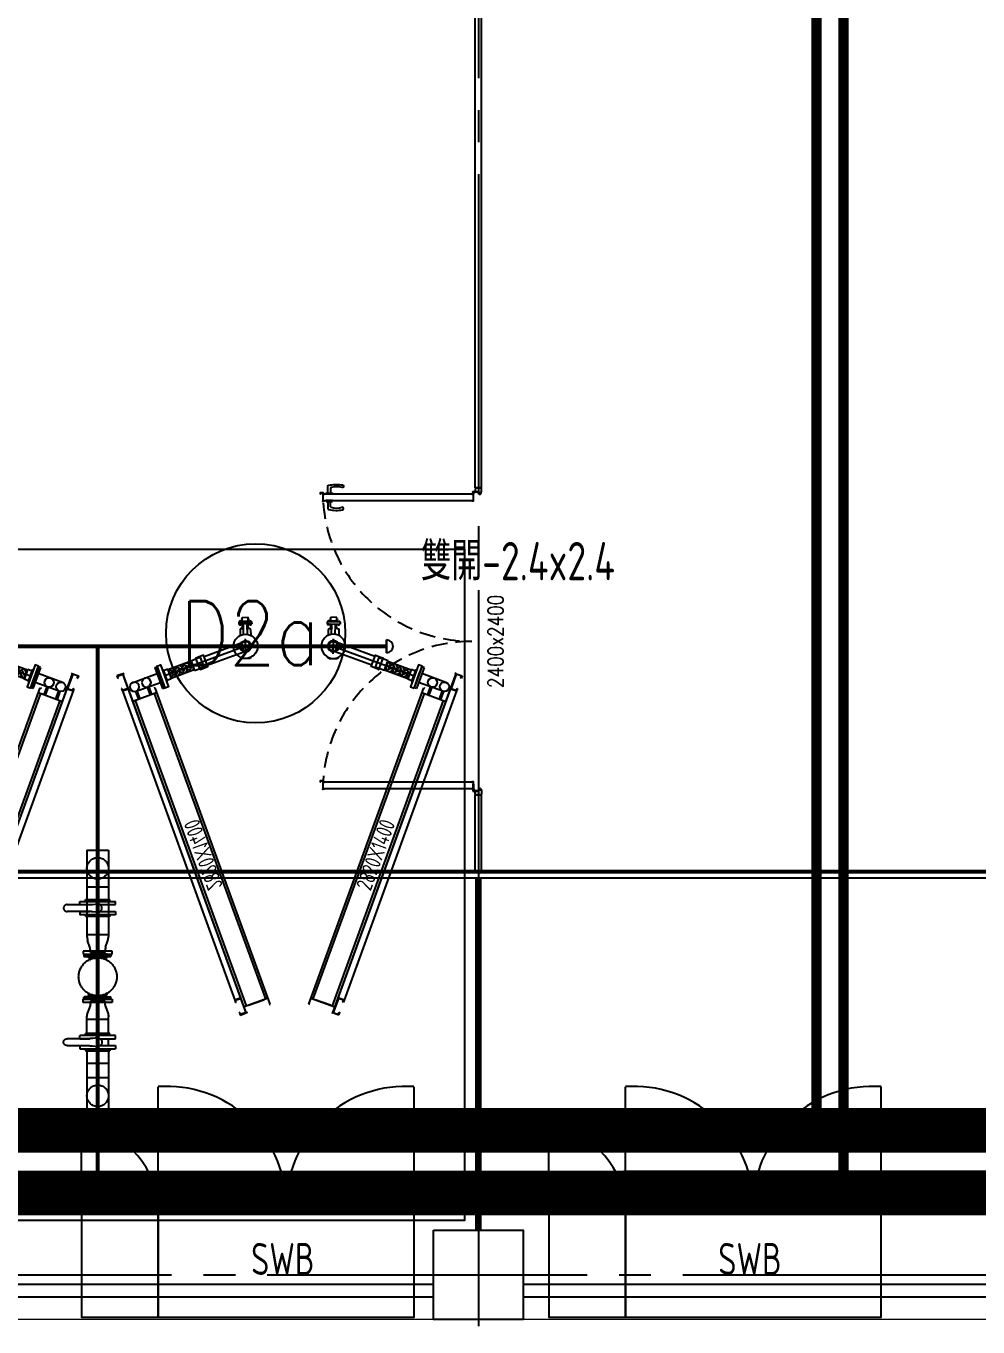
# Model space of a CAD drawing. Extents: x -18489 to 195597, y -1599 to 112111.
# Drawn here: x 3966 to 4711, y -41 to 976 of the extents above; entities that cross this region are included whole.
import ezdxf
from ezdxf.enums import TextEntityAlignment as Align

# ---------------------------------------------------------------- set-up
doc = ezdxf.new("R2010")
doc.units = 0
doc.header["$LTSCALE"] = 100
for name, pattern in [('188K-SM-03-F10-ARCH-PA-Y2257103$0$DASHED', [19.05, 12.7, -6.35]), ('188K-SM-07-F10-MECH-CR PIPE-Y2257103$0$XFM1Q20-200k$0$CENTER', [2, 1.25, -0.25, 0.25, -0.25]), ('X-S-FAB-L10$0$COL-CEN-LIN', [3.25, 2.5, -0.25, 0.25, -0.25])]:
    doc.linetypes.add(name, pattern=pattern)
for name, color, linetype in [('188K-SM-03-F10-ARCH-PA-Y2257103$0$K-0-Door-TXT', 53, 'Continuous'), ('188K-SM-03-F10-ARCH-PA-Y2257103$0$K-AREA', 53, 'Continuous'), ('188K-SM-03-F10-ARCH-PA-Y2257103$0$K-Divider-7.5', 53, 'Continuous'), ('188K-SM-03-F10-ARCH-PA-Y2257103$0$K-Door', 53, 'Continuous'), ('188K-SM-03-F10-ARCH-PA-Y2257103$0$K-P1S-4.2-單抗', 53, 'Continuous'), ('188K-SM-03-F10-ARCH-PA-Y2257103$0$K-P2D-4.2-雙抗', 53, 'Continuous'), ('188K-SM-03-F10-ARCH-PA-Y2257103$0$K-TXT', 53, 'Continuous'), ('188K-SM-03-F10-ARCH-PA-Y2257103$0$K-岩棉 2hr 7.5-非抗', 53, 'Continuous'), ('188K-SM-03-F10-ELEC-EQ-Y2257103$0$E-PANEL', 255, 'Continuous'), ('188K-SM-07-F10-MECH-CR PIPE-Y2257103$0$00_AC_CHS_12℃', 4, 'Continuous'), ('188K-SM-07-F10-MECH-CR PIPE-Y2257103$0$00_AC_CHS_20℃', 3, 'Continuous'), ('188K-SM-07-F10-MECH-CR PIPE-Y2257103$0$00_DCC', 7, 'Continuous'), ('188K-SM-07-F10-MECH-CR PIPE-Y2257103$0$00_閥站分組', 1, 'Continuous'), ('X-S-FAB-L10$0$0-DIM-TXT', 8, 'Continuous'), ('X-S-FAB-L10$0$A-WALL-EX', 8, 'Continuous'), ('X-S-FAB-L10$0$BLOCK', 8, 'Continuous'), ('X-S-FAB-L10$0$CCL', 8, 'X-S-FAB-L10$0$COL-CEN-LIN'), ('X-S-FAB-L10$0$COL-S', 8, 'Continuous')]:
    doc.layers.add(name, color=color, linetype=linetype)
doc.styles.add('188K-SM-03-F10-ARCH-PA-Y2257103$0$14P7-XFDP10$0$AA-TXT', font='simplex.shx', dxfattribs={"width": 0.8, "bigfont": 'chineset.shx'})
doc.styles.add('188K-SM-03-F10-ARCH-PA-Y2257103$0$AA-TXT', font='isocp.shx', dxfattribs={"width": 0.8, "bigfont": 'chineset.shx'})
doc.styles.add('188K-SM-03-F10-ARCH-PA-Y2257103$0$Standard', font='txt.shx', dxfattribs={"bigfont": 'chineset.shx'})
doc.styles.add('188K-SM-03-F10-ELEC-EQ-Y2257103$0$X-F-L25-E-PDP-EQ-200K$0$AA-TXT', font='isocp.shx', dxfattribs={"bigfont": 'chineset.shx'})
doc.styles.add('188K-SM-07-F10-MECH-CR PIPE-Y2257103$0$XFM1Q20-200k$0$aa-txt', font='isocp.shx', dxfattribs={"bigfont": 'chineset.shx'})
doc.styles.add('X-S-FAB-L10$0$CHINA', font='simplex.shx', dxfattribs={"width": 0.75, "bigfont": 'chineset.shx'})
doc.styles.add('X-S-FAB-L10$0$Standard', font='', dxfattribs={"width": 0.8})
doc.styles.add('X-S-FAB-L10$0$TG_NOTE_TEXT', font='simplex.shx', dxfattribs={"width": 0.75, "bigfont": 'chineset.shx'})
doc.styles.get('X-S-FAB-L10$0$Standard').set_extended_font_data('Microsoft JhengHei')

# ---------------------------------------------------------------- blocks, each defined once
blk = doc.blocks.new('X-S-FAB-L10$0$FAB2-L05')
at = {"layer": 'X-S-FAB-L10$0$CCL'}
for p, q in [((-21840, 11005), (-21840, 0)), ((-26880, 720), (1210, 720))]:
    blk.add_line(p, q, dxfattribs=at)
at = {"layer": 'X-S-FAB-L10$0$COL-S'}
blk.add_lwpolyline([(-21875, 755), (-21805, 755), (-21805, 685), (-21875, 685)], close=True, dxfattribs=at)
blk = doc.blocks.new('X-S-FAB-L10')
at = {"layer": 'X-S-FAB-L10$0$A-WALL-EX', "lineweight": 0, "flags": 128}
blk.add_lwpolyline([(6815, -35), (1800, -35)], dxfattribs=at)
at = {"layer": 'X-S-FAB-L10$0$COL-S'}
for p, q in [((4285, 35), (4355, 35)), ((4285, -35), (4285, 35)), ((4355, 35), (4355, -35)), ((4355, -35), (4285, -35))]:
    blk.add_line(p, q, dxfattribs=at)
at = {"layer": 'X-S-FAB-L10$0$BLOCK'}
blk.add_blockref('X-S-FAB-L10$0$FAB2-L05', (26160, -720), dxfattribs=at)
at = {"style": 'X-S-FAB-L10$0$TG_NOTE_TEXT', "width": 0.5, "flags": 1}
for p in [(7463.301, 9020), (18268.251, 8649), (11197.77, 4800.167), (16485.801, 4800.167), (25420.27, 2635), (13360, 320.001, 0), (7463.301, -33.333)]:
    blk.add_attdef('WH', text='', height=20, dxfattribs=at).set_placement(p, align=Align.BOTTOM_LEFT)
at = {"width": 0.5}
for style, p in [('X-S-FAB-L10$0$TG_NOTE_TEXT', (7585, 9020)), ('X-S-FAB-L10$0$TG_NOTE_TEXT', (18389.95, 8649)), ('X-S-FAB-L10$0$TG_NOTE_TEXT', (11117.5, 4813.5)), ('X-S-FAB-L10$0$TG_NOTE_TEXT', (16607.5, 4813.5)), ('X-S-FAB-L10$0$TG_NOTE_TEXT', (25350, 2635)), ('X-S-FAB-L10$0$Standard', (13129.375, 325.001, 0)), ('X-S-FAB-L10$0$TG_NOTE_TEXT', (7585, -20))]:
    blk.add_attdef('DESC', text='', height=10, dxfattribs=dict(at, style=style)).set_placement(p, align=Align.BOTTOM_LEFT)
for tag, style, p in [('TYPE', 'X-S-FAB-L10$0$TG_NOTE_TEXT', (7619.286, 9020)), ('NO', 'X-S-FAB-L10$0$TG_NOTE_TEXT', (7650.095, 9020)), ('TYPE', 'X-S-FAB-L10$0$TG_NOTE_TEXT', (18424.236, 8649)), ('NO', 'X-S-FAB-L10$0$TG_NOTE_TEXT', (18455.045, 8649)), ('NO', 'X-S-FAB-L10$0$TG_NOTE_TEXT', (11088.595, 4813.5)), ('TYPE', 'X-S-FAB-L10$0$TG_NOTE_TEXT', (11151.786, 4813.5)), ('TYPE', 'X-S-FAB-L10$0$TG_NOTE_TEXT', (16641.786, 4813.5)), ('NO', 'X-S-FAB-L10$0$TG_NOTE_TEXT', (16672.595, 4813.5)), ('NO', 'X-S-FAB-L10$0$TG_NOTE_TEXT', (25313, 2635)), ('TYPE', 'X-S-FAB-L10$0$TG_NOTE_TEXT', (25350, 2635)), ('NO', 'X-S-FAB-L10$0$Standard', (13100, 320.001, 0)), ('TYPE', 'X-S-FAB-L10$0$Standard', (13129.375, 320.001, 0)), ('TYPE', 'X-S-FAB-L10$0$TG_NOTE_TEXT', (7619.286, -20)), ('NO', 'X-S-FAB-L10$0$TG_NOTE_TEXT', (7650.095, -20))]:
    blk.add_attdef(tag, text='', height=10, dxfattribs=dict(at, style=style)).set_placement(p, align=Align.BOTTOM_RIGHT)
at = {"style": 'X-S-FAB-L10$0$TG_NOTE_TEXT', "width": 0.5, "flags": 1}
for rotation, p in [(180, (43, 7480)), (180, (943, 7480)), (90, (24310, 3717.77)), (270, (17080, 1711.699))]:
    blk.add_attdef('WH', text='', height=20, rotation=rotation, dxfattribs=at).set_placement(p, align=Align.BOTTOM_LEFT)
at = {"width": 0.5}
for rotation, style, p in [(180, 'X-S-FAB-L10$0$Standard', (317.625, 7480)), (180, 'X-S-FAB-L10$0$Standard', (1217.625, 7480)), (90, 'X-S-FAB-L10$0$TG_NOTE_TEXT', (24310, 3647.5)), (270, 'X-S-FAB-L10$0$TG_NOTE_TEXT', (17080, 1605))]:
    blk.add_attdef('DESC', text='', height=10, rotation=rotation, dxfattribs=dict(at, style=style)).set_placement(p, align=Align.BOTTOM_LEFT)
for tag, rotation, style, p in [('TYPE', 180, 'X-S-FAB-L10$0$Standard', (317.625, 7480)), ('NO', 180, 'X-S-FAB-L10$0$Standard', (347, 7480)), ('TYPE', 180, 'X-S-FAB-L10$0$Standard', (1217.625, 7480)), ('NO', 180, 'X-S-FAB-L10$0$Standard', (1247, 7480)), ('TYPE', 90, 'X-S-FAB-L10$0$TG_NOTE_TEXT', (24310, 3647.5)), ('NO', 90, 'X-S-FAB-L10$0$TG_NOTE_TEXT', (24310, 3610.5)), ('TYPE', 270, 'X-S-FAB-L10$0$TG_NOTE_TEXT', (17080, 1605)), ('NO', 270, 'X-S-FAB-L10$0$TG_NOTE_TEXT', (17080, 1573))]:
    blk.add_attdef(tag, text='', height=10, rotation=rotation, dxfattribs=dict(at, style=style)).set_placement(p, align=Align.BOTTOM_RIGHT)
at = {"layer": 'X-S-FAB-L10$0$0-DIM-TXT', "style": 'X-S-FAB-L10$0$CHINA', "width": 0.75}
for p in [(667.414, 7855.1, -2689.4), (22627.353, 6728.814), (25644.722, 6728.814), (24778.787, 5569.051), (1118.252, 4980), (417.801, 4594.623), (23874.84, 4355), (22927.43, 4330.122), (23749.869, 3901.367), (417.801, 3765.236), (1118.252, 3730), (417.801, 3115.79), (536.882, 2227.832), (16908.994, 1782.652), (888.445, 880.466), (16977.43, 750), (18878.841, 750), (25641.221, 553.233), (21364.03, 526.894)]:
    blk.add_attdef('HIG', text='', height=80, dxfattribs=at).set_placement(p, align=Align.MIDDLE_LEFT)
blk = doc.blocks.new('188K-SM-03-F10-ELEC-EQ-Y2257103$0$E-SWB')
at = {"color": 140}
for p, q in [((60, 90), (60, 180)), ((260, 90), (260, 180)), ((0, 90), (0, 150)), ((60, 85), (0, 85)), ((260, 85), (60, 85))]:
    blk.add_line(p, q, dxfattribs=at)
for points in [[(60, 90), (0, 90), (0, 0), (60, 0)], [(260, 90), (60, 90), (60, 0), (260, 0)]]:
    blk.add_lwpolyline(points, close=True, dxfattribs=at)
for centre, radius, start, end in [((66.7, 86.9), 93.4, 1.9321, 94.0935), ((253.3, 86.9), 93.4, 85.9065, 178.0679), ((-9.6, 80.4), 70.3, 7.8575, 82.1425)]:
    blk.add_arc(centre, radius, start, end, dxfattribs=at)
at = {"color": 140, "style": '188K-SM-03-F10-ELEC-EQ-Y2257103$0$X-F-L25-E-PDP-EQ-200K$0$AA-TXT', "width": 0.8}
blk.add_text('SWB', height=25, dxfattribs=at).set_placement((157.4, 45.4), align=Align.MIDDLE_CENTER)
blk = doc.blocks.new('188K-SM-03-F10-ELEC-EQ-Y2257103')
at = {"layer": '188K-SM-03-F10-ELEC-EQ-Y2257103$0$E-PANEL'}
for p in [(4009.7, -33), (4375, -33)]:
    blk.add_blockref('188K-SM-03-F10-ELEC-EQ-Y2257103$0$E-SWB', p, dxfattribs=at)
blk = doc.blocks.new('188K-SM-07-F10-MECH-CR PIPE-Y2257103$0$XFM1Q20-200k$0$R6-4')
at = {"layer": '188K-SM-07-F10-MECH-CR PIPE-Y2257103$0$00_DCC', "color": 60}
for p, q in [((-5.7, 0), (5.7, 0)), ((-5.7, 0), (-5.7, -1)), ((-6.2, -4.1), (-7.9, -9.3)), ((5.7, 0), (5.7, -1)), ((6.2, -4.1), (7.9, -9.3)), ((-8.4, -14), (-8.4, -12.4)), ((8.4, -14), (-8.4, -14)), ((8.4, -14), (8.4, -12.4))]:
    blk.add_line(p, q, dxfattribs=at)
for centre, start, end in [((1.6, -12.4), 161.7321, 180), ((-15.7, -1), 341.7321, 0), ((15.7, -1), 180, 198.2679), ((-1.6, -12.4), 0, 18.2679)]:
    blk.add_arc(centre, 10, start, end, dxfattribs=at)
blk = doc.blocks.new('188K-SM-07-F10-MECH-CR PIPE-Y2257103$0$XFM1Q20-200k$0$BV-150V-T1')
at = {"color": 0, "linetype": 'ByBlock'}
for p, q in [((-2.7, 14), (-5.2, 14)), ((-5.2, -14), (-5.2, 14)), ((2.7, 14), (5.2, 14)), ((5.2, 14), (5.2, -14)), ((-5.2, 9.6), (-6.7, 9.6)), ((-6.7, -9.6), (-6.7, 9.6)), ((5.2, 9.6), (6.7, 9.6)), ((6.7, 9.6), (6.7, -9.6)), ((-5.2, -9.6), (-6.7, -9.6)), ((2.7, -8.4), (-2.7, -8.4)), ((5.2, -9.6), (6.7, -9.6)), ((-2.7, -14), (-5.2, -14)), ((2.7, -14), (5.2, -14))]:
    blk.add_line(p, q, dxfattribs=at)
blk.add_lwpolyline([(-2.7, 7.5), (-2.7, 24, -1), (2.7, 24), (2.7, 7.7, 0.028765), (2.9, 4.2), (3.3, 0.3, -1.044614), (-3.3, 0), (-2.9, 4.1, 0.028765)], format="xyb", close=True, dxfattribs=at)
for points in [[(-2.7, 14), (-2.7, 6.1)], [(2.7, 14), (2.7, 6.3)], [(-2.7, -2), (-2.7, -14)], [(2.7, -2), (2.7, -14)]]:
    blk.add_lwpolyline(points, dxfattribs=at)
blk = doc.blocks.new('188K-SM-07-F10-MECH-CR PIPE-Y2257103$0$DCC-閥站(出)')
at = {"layer": '188K-SM-07-F10-MECH-CR PIPE-Y2257103$0$00_DCC', "color": 60, "linetype": '188K-SM-07-F10-MECH-CR PIPE-Y2257103$0$XFM1Q20-200k$0$CENTER'}
for p, q in [((-8.4, 206.3, 0), (-8.4, 140.2, 0)), ((-8.4, 206.3, 0), (8.4, 206.3, 0)), ((0, 0), (0, 206.3, 0)), ((8.4, 206.3, 0), (8.4, 140.2, 0)), ((-8.4, 177.7, 0), (8.4, 177.7, 0)), ((-10.8, 124.7, 0), (-0.3, 124.7, 0)), ((-10.8, 124.7, 0), (-10.8, 123.2, 0)), ((-10.8, 123.2, 0), (-0.3, 123.2, 0)), ((-10.7, 123.1, 0), (-10.8, 123.2, 0)), ((-0.3, 123.1, 0), (-10.7, 123.1, 0)), ((-7.8, 124.9, 0), (-0.3, 124.9, 0)), ((-7.8, 124.7, 0), (-7.8, 124.9, 0)), ((-7.3, 122.1, 0), (-7.3, 122.9, 0)), ((7.3, 124.9, 0), (-0.3, 124.9, 0)), ((10.2, 124.7, 0), (-0.3, 124.7, 0)), ((10.2, 123.2, 0), (-0.3, 123.2, 0)), ((-0.3, 123.1, 0), (10.1, 123.1, 0)), ((6.7, 121.9, 0), (6.7, 122.9, 0)), ((7.3, 124.7, 0), (7.3, 124.9, 0)), ((10.1, 123.1, 0), (10.2, 123.2, 0)), ((10.2, 124.7, 0), (10.2, 123.2, 0)), ((-6.7, 121.9, 0), (-0.3, 121.9, 0)), ((6.7, 121.9, 0), (-0.3, 121.9, 0)), ((-10.7, 91.5, 0), (-10.8, 91.4, 0)), ((-0.3, 91.5, 0), (-10.7, 91.5, 0)), ((-7.3, 93, 0), (-7.3, 91.7, 0)), ((6.7, 92.5, 0), (-7.3, 92.5, 0)), ((-0.3, 91.5, 0), (10.1, 91.5, 0)), ((6.7, 92.5, 0), (6.7, 91.7, 0)), ((10.1, 91.5, 0), (10.2, 91.4, 0)), ((-10.8, 91.4, 0), (-0.3, 91.4, 0)), ((-10.8, 89.9, 0), (-10.8, 91.4, 0)), ((-10.8, 89.9, 0), (-0.3, 89.9, 0)), ((-7.8, 89.9, 0), (-7.8, 89.7, 0)), ((-7.8, 89.7, 0), (-0.3, 89.7, 0)), ((10.2, 91.4, 0), (-0.3, 91.4, 0)), ((10.2, 89.9, 0), (-0.3, 89.9, 0)), ((7.3, 89.7, 0), (-0.3, 89.7, 0)), ((7.3, 89.9, 0), (7.3, 89.7, 0)), ((10.2, 89.9, 0), (10.2, 91.4, 0)), ((-8.4, 62.6, 0), (-8.4, 74, 0)), ((8.4, 62.6, 0), (8.4, 74, 0)), ((-8.4, 49.5, 0), (-8.4, 0, 0)), ((8.4, 49.5, 0), (8.4, 0, 0)), ((8.4, 39.5, 0), (-8.4, 39.5, 0)), ((-8.4, 28.6, 0), (8.4, 28.6, 0)), ((-8.4, 0, 0), (8.4, 0, 0))]:
    blk.add_line(p, q, dxfattribs=at)
at = {"layer": '188K-SM-07-F10-MECH-CR PIPE-Y2257103$0$00_DCC', "color": 60, "linetype": '188K-SM-07-F10-MECH-CR PIPE-Y2257103$0$XFM1Q20-200k$0$CENTER', "elevation": 0}
for points in [[(-11.4, 124.9), (11.4, 124.9), (11.4, 127.3), (-11.4, 127.3)], [(-11.4, 89.7), (11.4, 89.7), (11.4, 87.3), (-11.4, 87.3)]]:
    blk.add_lwpolyline(points, close=True, dxfattribs=at)
at = {"layer": '188K-SM-07-F10-MECH-CR PIPE-Y2257103$0$00_DCC', "color": 60, "linetype": '188K-SM-07-F10-MECH-CR PIPE-Y2257103$0$XFM1Q20-200k$0$CENTER'}
for centre, radius in [((0, 192, 0), 8.41), ((0, 107.3, 0), 14.9), ((0, 14.3, 0), 8.41)]:
    blk.add_circle(centre, radius, dxfattribs=at)
for centre, radius, start, end in [((-7.5, 122.9, 0), 0.2, 0, 90), ((-7.4, 120.6, 0), 1.5, 45, 85.3609), ((7.4, 120.6, 0), 1.5, 94.6391, 135), ((6.9, 122.9, 0), 0.2, 90, 180), ((-7.5, 120.7, 0), 1.5, 345, 45), ((7.5, 120.7, 0), 1.5, 135, 195), ((-7.5, 91.7, 0), 0.2, 270, 0), ((-8.4, 94, 0), 1.5, 317.6297, 21.3232), ((6.9, 91.7, 0), 0.2, 180, 270), ((8.4, 94, 0), 1.5, 158.6768, 222.3703)]:
    blk.add_arc(centre, radius, start, end, dxfattribs=at)
for name, p, rotation in [('188K-SM-07-F10-MECH-CR PIPE-Y2257103$0$XFM1Q20-200k$0$BV-150V-T1', (0, 161, 0), 90), ('188K-SM-07-F10-MECH-CR PIPE-Y2257103$0$XFM1Q20-200k$0$R6-4', (0, 126.3, 0), 180)]:
    blk.add_blockref(name, p, dxfattribs=dict(at, rotation=rotation))
at = {"layer": '188K-SM-07-F10-MECH-CR PIPE-Y2257103$0$00_DCC', "color": 60, "linetype": '188K-SM-07-F10-MECH-CR PIPE-Y2257103$0$XFM1Q20-200k$0$CENTER', "xscale": -1}
blk.add_blockref('188K-SM-07-F10-MECH-CR PIPE-Y2257103$0$XFM1Q20-200k$0$R6-4', (0, 88.3, 0), dxfattribs=at)
at = {"layer": '188K-SM-07-F10-MECH-CR PIPE-Y2257103$0$00_DCC', "color": 60, "linetype": '188K-SM-07-F10-MECH-CR PIPE-Y2257103$0$XFM1Q20-200k$0$CENTER', "xscale": -1, "rotation": 90}
blk.add_blockref('188K-SM-07-F10-MECH-CR PIPE-Y2257103$0$XFM1Q20-200k$0$BV-150V-T1', (0, 56.2, 0), dxfattribs=at)
blk = doc.blocks.new('188K-SM-07-F10-MECH-CR PIPE-Y2257103$0$XFM1P20-200k$0$005')
at = {"layer": '188K-SM-07-F10-MECH-CR PIPE-Y2257103$0$00_DCC'}
h = blk.add_hatch(dxfattribs=at)
h.set_pattern_fill('AR-HBONE', color=60, scale=0.430893, angle=360, style=0)
h.set_pattern_definition([(135, (-2258.2576, -4619.8331), (-8e-16, 2.4374981), [5.1707143, -1.7235714]), (45, (-2259.4764, -4618.6144), (-8e-16, 2.4374981), [5.1707143, -1.7235714])])
h.paths.add_polyline_path([(21.88125, -3.01625), (21.88125, 3.01625), (5.88125, 3.01625), (5.88125, -3.01625)])
edge = h.paths.add_edge_path(flags=17)
edge.add_line((21.88125, 3.01625), (21.88125, -3.01625))
at = {"layer": '188K-SM-07-F10-MECH-CR PIPE-Y2257103$0$00_DCC', "color": 60}
for p, q in [((5.88125, 3.31625), (3, 3.31625)), ((5.88125, 3.31625), (5.88125, -3.31625)), ((21.88125, 3.01625), (5.88125, 3.01625)), ((5.88125, 3.01625), (5.88125, -3.01625)), ((21.88125, 3.31625), (24.7625, 3.31625)), ((21.88125, 3.31625), (21.88125, -3.31625)), ((21.88125, 3.01625), (21.88125, -3.01625)), ((21.88125, -3.01625), (21.88125, 3.01625)), ((28.2625, 3.31625), (24.7625, 3.31625)), ((28.2625, 3.31625), (28.2625, -3.31625)), ((5.88125, -3.31625), (3, -3.31625)), ((21.88125, -3.01625), (5.88125, -3.01625)), ((21.88125, -3.31625), (28.2625, -3.31625)), ((28.2625, -3.31625), (25.38125, -3.31625))]:
    blk.add_line(p, q, dxfattribs=at)
for points in [[(0, -7.6), (0, 7.6), (2.38125, 7.6), (2.38125, -7.6), (0, -7.6)], [(2.38125, 3.8975), (3, 3.8975), (3, -3.8975), (2.38125, -3.8975)]]:
    blk.add_lwpolyline(points, dxfattribs=at)
blk = doc.blocks.new('188K-SM-07-F10-MECH-CR PIPE-Y2257103$0$DCC_配管')
at = {"layer": '188K-SM-07-F10-MECH-CR PIPE-Y2257103$0$00_DCC', "color": 60}
for p, q in [((-64.6, 32.3, 0), (-64.6, 32.3, 0)), ((-63.2, 32.5, 0), (-58.3, 28.6, 0)), ((-71.2, 26.7, 0), (-62.1, 19.5, 0)), ((-63, 27.7, 0), (-70.3, 18.5, 0)), ((-66.7, 23.1, 0), (-3.2, 1.1)), ((-34, 15.7), (-65.5, 26.6, 0)), ((-58.2, 27.2, 0), (-58.2, 27.2, 0)), ((-82.4, 11.2, 0), (-81.4, 12.6, 0)), ((-74.5, 5, 0), (-82.4, 11.2, 0)), ((-82.4, 10.5, 0), (-82.1, 10.8, 0)), ((-81.7, 9.8, 0), (-82.3, 10.3, 0)), ((-82.1, 10.3, 0), (-81.9, 10.7, 0)), ((-81.7, 10, 0), (-81.4, 10.3, 0)), ((-81.4, 12.6, 0), (-73.5, 6.3, 0)), ((-80.7, 12.7, 0), (-80.9, 12.4, 0)), ((-80.4, 12.5, 0), (-80.7, 12.2, 0)), ((-79.8, 12.1, 0), (-80.5, 12.7, 0)), ((-80, 12.1, 0), (-80.2, 11.8, 0)), ((-79.8, 12, 0), (-80, 11.7, 0)), ((-77, 13.5, 0), (-79.1, 10.8, 0)), ((-73.6, 16.7, 0), (-78, 11.1, 0)), ((-77.8, 15.6, 0), (-75.1, 19, 0)), ((-77.7, 14.1, 0), (-77.2, 13.8, 0)), ((-73.6, 10.8, 0), (-75.7, 8.2, 0)), ((-71.3, 14.9, 0), (-75.6, 9.3, 0)), ((-72.8, 10.3, 0), (-73.3, 10.7, 0)), ((-71.4, 10.5, 0), (-68.7, 13.9, 0)), ((-36.4, 8.8), (-67.7, 19.6, 0)), ((-80.7, 9.1, 0), (-82.5, 6.8, 0)), ((-78.8, 3.9, 0), (-82.5, 6.8, 0)), ((-82.2, 8.1, 0), (-81.9, 8.5, 0)), ((-81.8, 7.8, 0), (-82.2, 8.1, 0)), ((-81.5, 8.2, 0), (-81.9, 8.5, 0)), ((-81.5, 9.8, 0), (-81.2, 10.1, 0)), ((-77, 6.2, 0), (-80.7, 9.1, 0)), ((-79.4, 8.8, 0), (-79.7, 8.3, 0)), ((-77, 6.2, 0), (-78.8, 3.9, 0)), ((-78.1, 4.8, 0), (-77.6, 4.5, 0)), ((-77.6, 7.4, 0), (-78, 7, 0)), ((-77.8, 5.2, 0), (-77.3, 4.9, 0)), ((-77.6, 4.5, 0), (-77.3, 4.9, 0)), ((-76.1, 5.6, 0), (-75.9, 5.9, 0)), ((-76.1, 5.4, 0), (-75.4, 4.9, 0)), ((-75.9, 5.4, 0), (-75.7, 5.7, 0)), ((-75.5, 5.1, 0), (-75.2, 5.4, 0)), ((-75.3, 4.9, 0), (-75, 5.2, 0)), ((-74.4, 7.8, 0), (-74.7, 7.4, 0)), ((-74.2, 7.6, 0), (-74.5, 7.3, 0)), ((-74.5, 5, 0), (-73.5, 6.3, 0)), ((-74.2, 7.8, 0), (-73.6, 7.2, 0)), ((-73.8, 7.2, 0), (-74, 6.9, 0)), ((-73.5, 7.1, 0), (-73.8, 6.7, 0)), ((1.2, 3.4), (-1.2, -3.4))]:
    blk.add_line(p, q, dxfattribs=at)
at = {"layer": '188K-SM-07-F10-MECH-CR PIPE-Y2257103$0$00_DCC', "color": 60, "elevation": 0}
for points in [[(-27.6, 14.6), (-33.6, 16.7), (-36.7, 7.8), (-30.7, 5.7)], [(-28.3, 14.8), (-27.6, 14.6), (-30.7, 5.7), (-31.4, 5.9)]]:
    blk.add_lwpolyline(points, dxfattribs=at)
at = {"layer": '188K-SM-07-F10-MECH-CR PIPE-Y2257103$0$00_DCC', "color": 60}
for centre, radius in [((-66.6, 23.1, 0), 9.44), ((-66.6, 23.1, 0), 4.44), ((-66.7, 23.1, 0), 3.65)]:
    blk.add_circle(centre, radius, dxfattribs=at)
for centre, radius, start, end in [((-63.8, 31.7, 0), 1, 51.7097, 141.7097), ((-65.3, 24.9, 0), 2.22, 232.789, 50.6303), ((-58.9, 27.9, 0), 1, 321.7097, 51.7097), ((-82.2, 10.4, 0), 0.143, 154.39, 309.0293), ((-82.2, 10.9, 0), 0.143, 334.39, 51.7097), ((-82, 10.7, 0), 0.143, 334.39, 129.0293), ((-81.7, 10.4, 0), 0.406, 188.1068, 275.3125), ((-81.8, 10.3, 0), 0.406, 8.1068, 95.3125), ((-81.4, 10.2, 0), 0.143, 334.39, 129.0293), ((-81.1, 10, 0), 0.143, 51.7097, 129.0293), ((-81, 12.5, 0), 0.143, 231.7097, 309.0293), ((-80.8, 12.3, 0), 0.143, 154.39, 309.0293), ((-80.6, 12.6, 0), 0.143, 334.39, 129.0293), ((-80.3, 12.2, 0), 0.406, 188.1068, 275.3125), ((-80.4, 12.1, 0), 0.406, 8.1068, 95.3125), ((-80.1, 11.8, 0), 0.143, 154.39, 309.0293), ((-79.9, 12, 0), 0.143, 334.39, 129.0293), ((-79.9, 11.6, 0), 0.143, 154.39, 231.7097), ((-78.8, 11.8, 0), 1, 231.7097, 321.7097), ((-77.1, 14.9, 0), 1, 141.7097, 231.7097), ((-77.8, 13, 0), 1, 321.7097, 51.7097), ((-73.9, 9.9, 0), 1, 51.7097, 141.7097), ((-72.2, 11.1, 0), 1, 231.7097, 321.7097), ((-81.6, 9.9, 0), 0.143, 154.39, 309.0293), ((-76, 5.5, 0), 0.143, 154.39, 309.0293), ((-76, 6, 0), 0.143, 334.39, 51.7097), ((-75.8, 5.8, 0), 0.143, 334.39, 129.0293), ((-75.5, 5.5, 0), 0.406, 188.1068, 275.3125), ((-74.8, 8.7, 0), 1, 141.7097, 231.7097), ((-75.6, 5.3, 0), 0.406, 8.1068, 95.3125), ((-75.3, 5, 0), 0.143, 154.39, 309.0293), ((-75.1, 5.3, 0), 0.143, 334.39, 129.0293), ((-74.9, 5.1, 0), 0.143, 51.7097, 129.0293), ((-74.8, 7.5, 0), 0.143, 231.7097, 309.0293), ((-74.6, 7.4, 0), 0.143, 154.39, 309.0293), ((-74.1, 7.3, 0), 0.406, 188.1068, 275.3125), ((-74.3, 7.6, 0), 0.143, 334.39, 129.0293), ((-74.2, 7.2, 0), 0.406, 8.1068, 95.3125), ((-73.9, 6.9, 0), 0.143, 154.39, 309.0293), ((-73.7, 7.1, 0), 0.143, 334.39, 129.0293), ((-73.7, 6.7, 0), 0.143, 154.39, 231.7097)]:
    blk.add_arc(centre, radius, start, end, dxfattribs=at)
at = {"layer": '188K-SM-07-F10-MECH-CR PIPE-Y2257103$0$00_DCC', "color": 60, "xscale": 1.210111893907765, "yscale": 1.210111893907765, "zscale": 1.210111893907765, "rotation": 160.8548292855056}
blk.add_blockref('188K-SM-07-F10-MECH-CR PIPE-Y2257103$0$XFM1P20-200k$0$005', (0, 0), dxfattribs=at)
blk = doc.blocks.new('188K-SM-07-F10-MECH-CR PIPE-Y2257103$0$DCC-2_2.82x1.4')
at = {"layer": '188K-SM-07-F10-MECH-CR PIPE-Y2257103$0$00_DCC', "color": 4}
for p, q in [((278, 32.1), (260.5, 32.1)), ((260.5, 30.3), (260.5, 32.1)), ((278, 30.3), (278, 32.1)), ((0, 25), (263, 25.1)), ((0, 24), (0, 25)), ((5, 25), (5, 5)), ((5, 25), (5, 5)), ((5, 23), (259, 23.1)), ((5, 8.6), (5, 21.4)), ((259, 25.1), (259, 5.1)), ((265.6, 20.6), (259, 20.6)), ((278, 30.3), (260.5, 30.3)), ((263, 25.1), (263, 24.1)), ((265.6, 10.2), (265.6, 30.3)), ((272.9, 10.2), (272.9, 30.3)), ((265.6, 19.4), (259, 19.4)), ((265.6, 10.8), (259, 10.8)), ((0, 6), (0, 5)), ((5, 7), (259, 7.1)), ((265.6, 9.6), (259, 9.6))]:
    blk.add_line(p, q, dxfattribs=at)
at = {"layer": '188K-SM-07-F10-MECH-CR PIPE-Y2257103$0$00_DCC', "color": 24}
for p, q in [((0, 5), (282, 5.1)), ((282, 5.1), (282, 6.1))]:
    blk.add_line(p, q, dxfattribs=at)
at = {"layer": '188K-SM-07-F10-MECH-CR PIPE-Y2257103$0$00_DCC'}
for p, q in [((0, 0), (0, 5)), ((0, 5), (12.5, 5)), ((2, 0), (0, 0)), ((12.2, 4.7), (0.3, 4.7)), ((0.3, 4.7), (0.3, 0.3)), ((0.3, 0.3), (2, 0.3)), ((2, 0.3), (2, 0)), ((10.5, 0), (10.5, 0.3)), ((10.5, 0.3), (12.2, 0.3)), ((12.5, 0), (10.5, 0)), ((12.2, 0.3), (12.2, 4.7)), ((12.5, 5), (12.5, 0)), ((12.5, 0), (12.5, 5)), ((269.5, 5.1), (269.5, 0.1)), ((269.5, 0.1), (269.5, 5.1)), ((269.5, 5.1), (282, 5.1)), ((271.5, 0.1), (269.5, 0.1)), ((281.7, 4.8), (269.8, 4.8)), ((269.8, 4.8), (269.8, 0.4)), ((269.8, 0.4), (271.5, 0.4)), ((271.5, 0.4), (271.5, 0.1)), ((280, 0.1), (280, 0.4)), ((280, 0.4), (281.7, 0.4)), ((282, 0.1), (280, 0.1)), ((281.7, 0.4), (281.7, 4.8)), ((282, 5.1), (282, 0.1))]:
    blk.add_line(p, q, dxfattribs=at)
at = {"layer": '188K-SM-07-F10-MECH-CR PIPE-Y2257103$0$00_DCC', "color": 3}
for p, q in [((12.5, 5), (269.5, 5.1)), ((269.5, 0.1), (12.5, 0))]:
    blk.add_line(p, q, dxfattribs=at)
at = {"layer": '188K-SM-07-F10-MECH-CR PIPE-Y2257103$0$00_DCC'}
blk.add_lwpolyline([(2, -0.2), (2, 0)], dxfattribs=at)
at = {"layer": '188K-SM-07-F10-MECH-CR PIPE-Y2257103$0$00_DCC', "color": 4}
for centre in [(269.3, 20), (269.3, 10.2)]:
    blk.add_circle(centre, 3.65, dxfattribs=at)
at = {"layer": '188K-SM-07-F10-MECH-CR PIPE-Y2257103$0$00_DCC', "xscale": -1, "rotation": 70.85482928510031}
blk.add_blockref('188K-SM-07-F10-MECH-CR PIPE-Y2257103$0$DCC_配管', (269.3, 32.1), dxfattribs=at)
at = {"layer": '188K-SM-07-F10-MECH-CR PIPE-Y2257103$0$00_DCC', "color": 4, "style": '188K-SM-07-F10-MECH-CR PIPE-Y2257103$0$XFM1Q20-200k$0$aa-txt', "width": 0.8}
blk.add_text('2820X1400', height=12.5, rotation=360, dxfattribs=at).set_placement((127.6, 15.8), align=Align.MIDDLE)
blk = doc.blocks.new('188K-SM-07-F10-MECH-CR PIPE-Y2257103')
at = {"layer": '188K-SM-07-F10-MECH-CR PIPE-Y2257103$0$00_AC_CHS_12℃', "ltscale": 1000}
for points, const_width in [([(4584.425, 108.994), (4584.425, 2145.67), (6236.896, 2145.67)], 8), ([(1863.885, 112.877), (12844.042, 112.877), (12844.042, -152.494), (15041.321, -152.494), (15041.321, 85.834), (16672.641, 85.834), (16672.641, 1909.873), (24026.171, 1909.873)], 35)]:
    blk.add_lwpolyline(points, dxfattribs=dict(at, const_width=const_width))
at = {"layer": '188K-SM-07-F10-MECH-CR PIPE-Y2257103$0$00_AC_CHS_20℃', "ltscale": 1000}
for p, q in [((4248.301, 496.081, 0), (4248.301, 486.081, 0)), ((4248.301, 486.081, 0), (4248.301, 496.081, 0))]:
    blk.add_line(p, q, dxfattribs=at)
for points, const_width in [([(4605.581, 63.468), (4605.581, 2124.525), (6237.317, 2124.525)], 8), ([(1863.885, 63.55), (12780.714, 65.58), (12782.797, -201.709), (15093.572, -202.093), (15101.312, 29.205), (16720.194, 27.785), (16720.194, 1812.454), (24026.171, 1812.454)], 35)]:
    blk.add_lwpolyline(points, dxfattribs=dict(at, const_width=const_width))
at = {"layer": '188K-SM-07-F10-MECH-CR PIPE-Y2257103$0$00_AC_CHS_20℃', "ltscale": 1000, "const_width": 3, "elevation": 0}
for points in [[(3583.261, 491.081), (4248.301, 491.081)], [(4022.377, 63.268), (4022.377, 491.081)]]:
    blk.add_lwpolyline(points, dxfattribs=at)
at = {"layer": '188K-SM-07-F10-MECH-CR PIPE-Y2257103$0$00_AC_CHS_20℃', "ltscale": 1000}
blk.add_arc((4248.301, 491.081, 0), 5, 270, 90, dxfattribs=at)
blk.add_arc((4248.301, 491.081, 0), 5, 270, 90, dxfattribs=at)
at = {"layer": '188K-SM-07-F10-MECH-CR PIPE-Y2257103$0$00_閥站分組', "ltscale": 1000, "elevation": 0}
blk.add_lwpolyline([(3572.94, 567.105), (4309.056, 567.105), (4309.056, 42.337), (3572.94, 42.337)], close=True, dxfattribs=at)
at = {"layer": '188K-SM-07-F10-MECH-CR PIPE-Y2257103$0$00_DCC', "rotation": 69.978940568662}
for p in [(3910.933, 202.99), (4210.821, 202.99)]:
    blk.add_blockref('188K-SM-07-F10-MECH-CR PIPE-Y2257103$0$DCC-2_2.82x1.4', p, dxfattribs=at)
at = {"layer": '188K-SM-07-F10-MECH-CR PIPE-Y2257103$0$00_DCC', "xscale": -1, "rotation": 290.021059431338}
blk.add_blockref('188K-SM-07-F10-MECH-CR PIPE-Y2257103$0$DCC-2_2.82x1.4', (4133.82, 202.99), dxfattribs=at)
at = {"layer": '188K-SM-07-F10-MECH-CR PIPE-Y2257103$0$00_DCC', "color": 4}
blk.add_blockref('188K-SM-07-F10-MECH-CR PIPE-Y2257103$0$DCC-閥站(出)', (4022.377, 125.606, 0), dxfattribs=at)
blk = doc.blocks.new('188K-SM-03-F10-ARCH-PA-Y2257103$0$雙開門-2400×2400')
for p, q in [((225.2, 117.7), (223.8, 117.6)), ((229.2, 117.7), (225.2, 117.7)), ((225.2, 115.5), (229.2, 115.5)), ((229.2, 119), (229.2, 114.1)), ((230, 119), (229.2, 119)), ((229.2, 114.1), (230, 114.1)), ((230, 114.1), (230, 119)), ((0, 2.5), (0, -2.5)), ((0, -1.9), (0, 1.9)), ((0.6, 2.5), (3, 2.5)), ((3, 2.5), (3, 0.2)), ((3, 0.2), (3, 0.2)), ((239.4, 2.5), (237, 2.5)), ((237, 2.5), (237, -0.2)), ((237, -0.2), (237, 0)), ((240, 2.5), (240, -2.5)), ((240, -1.9), (240, 1.9)), ((3, -2.5), (0.6, -2.5)), ((4.7, -1.9), (3, -2.5)), ((3.7, -0.6), (3.9, -0.6)), ((3.9, -0.6), (4, -0.6)), ((4.1, -0.7), (4, -0.7)), ((4, -0.7), (4, -1.5)), ((4, -1.5), (4.6, -1.5)), ((4.5, -0.2), (4.1, -0.2)), ((4.1, -0.7), (4.1, -0.7)), ((4.6, -0.7), (4.5, -0.7)), ((4.5, -0.7), (4.5, -0.7)), ((4.6, -0.6), (4.7, -0.6)), ((4.6, -1.5), (4.6, -0.7)), ((4.7, -0.6), (4.8, -0.6)), ((5, -0.8), (5, -1.5)), ((235, -0.8), (235, -1.5)), ((235.3, -0.6), (235.2, -0.6)), ((235.4, -0.6), (235.3, -0.6)), ((235.3, -1.9), (237, -2.5)), ((235.4, -1.5), (235.4, -0.7)), ((235.4, -0.7), (235.5, -0.7)), ((236, -1.5), (235.4, -1.5)), ((235.5, -0.2), (235.9, -0.2)), ((235.5, -0.7), (235.5, -0.7)), ((235.9, -0.7), (235.9, -0.7)), ((235.9, -0.7), (236, -0.7)), ((236.1, -0.6), (236, -0.6)), ((236, -0.7), (236, -1.5)), ((236.3, -0.6), (236.1, -0.6)), ((237, -2.5), (239.4, -2.5))]:
    blk.add_line(p, q)
for points in [[(10.9, 121.6), (10.9, 123.4), (10.9, 121.6), (4.3, 121.6), (4.3, 121.5), (4.7, 121.5), (4.7, 120.4, 0.414214), (4.8, 120.3), (5, 120.3), (5, 120.4), (4.9, 120.4), (4.9, 121.4), (5, 121.4), (5, 4.1), (4.9, 4.1), (4.9, 5.1), (5, 5.1), (5, 5.2), (4.8, 5.2, 0.414214), (4.7, 5.1), (4.7, 4, 0.414214), (4.8, 3.8), (10.2, 3.8, 0.414214), (10.3, 4), (10.3, 5.1, 0.414214), (10.2, 5.2), (10, 5.2), (10, 5.1), (10.1, 5.1), (10.1, 4.1), (10, 4.1), (10, 121.4), (10.1, 121.4), (10.1, 120.4), (10, 120.4), (10, 120.3), (10.2, 120.3, 0.414214), (10.3, 120.4), (10.3, 121.4), (11.1, 121.4, 0.414214), (11.1, 121.4), (11.1, 123.6, 0.414214), (11.1, 123.7), (10.3, 123.7), (10.3, 123.4), (10.9, 123.4)], [(235.9, 121.6), (235.9, 123.4), (235.9, 121.6), (229.3, 121.6), (229.3, 121.5), (229.7, 121.5), (229.7, 120.4, 0.414214), (229.8, 120.3), (230, 120.3), (230, 120.4), (229.9, 120.4), (229.9, 121.4), (230, 121.4), (230, 4.1), (229.9, 4.1), (229.9, 5.1), (230, 5.1), (230, 5.2), (229.8, 5.2, 0.414214), (229.7, 5.1), (229.7, 4, 0.414214), (229.8, 3.8), (235.2, 3.8, 0.414214), (235.3, 4), (235.3, 5.1, 0.414214), (235.2, 5.2), (235, 5.2), (235, 5.1), (235.1, 5.1), (235.1, 4.1), (235, 4.1), (235, 121.4), (235.1, 121.4), (235.1, 120.4), (235, 120.4), (235, 120.3), (235.2, 120.3, 0.414214), (235.3, 120.4), (235.3, 121.4), (236.1, 121.4, 0.414214), (236.1, 121.4), (236.1, 123.6, 0.414214), (236.1, 123.7), (235.3, 123.7), (235.3, 123.4), (235.9, 123.4)], [(235.8, 117.7), (239.8, 117.7), (241.2, 117.6, -0.327495), (242, 116.9, -0.089847), (242.2, 106.2, -1.144881), (240.3, 106.6, 0.137079), (240.3, 114.9, 0.349357), (239.8, 115.5), (235.8, 115.5)]]:
    blk.add_lwpolyline(points, format="xyb")
blk.add_lwpolyline([(235, 114.1), (235, 119), (235.8, 119), (235.8, 114.1)], close=True)
at = {"ltscale": 500}
for points in [[(3.3, 0.3), (3.3, 3.1), (3, 3.1), (3, 0.3)], [(8.5, 3.8), (4, 3.8), (4, 4.1), (8.5, 4.1)], [(231.5, 3.8), (236, 3.8), (236, 4.1), (231.5, 4.1)], [(236.7, -0.1), (236.7, 3.1), (237, 3.1), (237, -0.1)]]:
    blk.add_lwpolyline(points, close=True, dxfattribs=at)
at = {"linetype": '188K-SM-03-F10-ARCH-PA-Y2257103$0$DASHED', "ltscale": 0.01}
for centre, start, end in [((3.5, 5.1), 0, 85.9993), ((236.5, 5.1), 94.0007, 180)]:
    blk.add_arc(centre, 116.5, start, end, dxfattribs=at)
for centre, radius, start, end in [((0.6, 1.9), 0.598, 90, 180), ((3.9, 0.2), 0.855, 178.2453, 256.7344), ((236.3, 0), 0.659, 270, 360), ((239.4, 1.9), 0.598, 0, 90), ((0.6, -1.9), 0.598, 180, 270), ((4.3, -0.6), 0.427, 111.7868, 180), ((4, -0.7), 0.11, 360, 90), ((4.3, -0.6), 0.427, 0, 68.2132), ((4.6, -0.7), 0.11, 90, 180), ((4.5, -1.5), 0.5, 288.9704, 0), ((4.8, -0.8), 0.2, 0, 90), ((235.2, -0.8), 0.2, 90, 180), ((235.5, -1.5), 0.5, 180, 251.0296), ((235.7, -0.6), 0.427, 111.7868, 180), ((235.4, -0.7), 0.11, 360, 90), ((235.7, -0.6), 0.427, 0, 68.2132), ((236, -0.7), 0.11, 90, 180), ((239.4, -1.9), 0.598, 270, 360)]:
    blk.add_arc(centre, radius, start, end)
for centre, major_axis, start_param, end_param in [((252.5, 110.9), (-21.3, 21.3), 0.585307, 0.943734), ((223.9, 116.7), (0.624, 0.624), 0.866962, 2.13291), ((239.6, 110.8), (-10.9, 10.9), 0.51383, 1.058752), ((225.3, 114.9), (-0.417, 0.417), -0.669314, 0.675093), ((223.8, 106.3), (-0.707, 0.707), 0.872811, 4.284184)]:
    blk.add_ellipse(centre, major_axis=major_axis, ratio=1, start_param=start_param, end_param=end_param)
at = {"ltscale": 500, "extrusion": (0, 0, -1)}
blk.add_ellipse((3.5, 3.6), major_axis=(0.495, 0.495), ratio=1, start_param=3.926991, end_param=10.210176, dxfattribs=at)
at = {"ltscale": 500}
blk.add_ellipse((236.5, 3.6), major_axis=(-0.495, 0.495), ratio=1, start_param=3.926991, end_param=10.210176, dxfattribs=at)
at = {"color": 8, "style": '188K-SM-03-F10-ARCH-PA-Y2257103$0$14P7-XFDP10$0$AA-TXT', "width": 0.8}
blk.add_text('2400x2400', height=12, dxfattribs=at).set_placement((120, -13.5), align=Align.MIDDLE_CENTER)
blk = doc.blocks.new('188K-SM-03-F10-ARCH-PA-Y2257103')
at = {"layer": '188K-SM-03-F10-ARCH-PA-Y2257103$0$K-AREA', "const_width": 3, "elevation": 0}
blk.add_lwpolyline([(14160, 315), (1855, 315), (1855, 8313), (1775, 8313), (1775, 8630)], dxfattribs=at)
at = {"layer": '188K-SM-03-F10-ARCH-PA-Y2257103$0$K-Divider-7.5', "const_width": 5, "elevation": 0}
blk.add_lwpolyline([(4320, 310), (4320, 35)], dxfattribs=at)
at = {"layer": '188K-SM-03-F10-ARCH-PA-Y2257103$0$K-P1S-4.2-單抗'}
for p, q in [((7405, 315, 0), (1860, 315, 0)), ((7405, 310, 0), (1860, 310, 0))]:
    blk.add_line(p, q, dxfattribs=at)
at = {"layer": '188K-SM-03-F10-ARCH-PA-Y2257103$0$K-P2D-4.2-雙抗'}
for p, q in [((4317.5, 615, 0), (4317.5, 1455)), ((4317.5, 615, 0), (4317.5, 1455)), ((4317.5, 615, 0), (4317.5, 1455)), ((4322.5, 615, 0), (4322.5, 1455)), ((4322.5, 615, 0), (4322.5, 1455)), ((4322.5, 615, 0), (4322.5, 1455)), ((4317.5, 315), (4317.5, 375, 0)), ((4317.5, 315), (4317.5, 375, 0)), ((4317.5, 315), (4317.5, 375, 0)), ((4322.5, 315), (4322.5, 375, 0)), ((4322.5, 315), (4322.5, 375, 0)), ((4322.5, 315), (4322.5, 375, 0))]:
    blk.add_line(p, q, dxfattribs=at)
at = {"layer": '188K-SM-03-F10-ARCH-PA-Y2257103$0$K-TXT'}
blk.add_circle((4145.9, 501.3, 0), 70, dxfattribs=at)
at = {"layer": '188K-SM-03-F10-ARCH-PA-Y2257103$0$K-岩棉 2hr 7.5-非抗'}
for p, q in [((4285, -7.5, 0), (3515, -7.5, 0)), ((5125, -7.5, 0), (4355, -7.5, 0)), ((4285, -17.5, 0), (3515, -17.5, 0)), ((5125, -17.5, 0), (4355, -17.5, 0))]:
    blk.add_line(p, q, dxfattribs=at)
at = {"layer": '188K-SM-03-F10-ARCH-PA-Y2257103$0$K-Door', "rotation": 89.99999999999999}
blk.add_blockref('188K-SM-03-F10-ARCH-PA-Y2257103$0$雙開門-2400×2400', (4320, 375), dxfattribs=at)
at = {"layer": '188K-SM-03-F10-ARCH-PA-Y2257103$0$K-0-Door-TXT', "style": '188K-SM-03-F10-ARCH-PA-Y2257103$0$AA-TXT', "width": 0.8}
blk.add_text('雙開-2.4x2.4', height=30, dxfattribs=at).set_placement((4350.9, 557.7), align=Align.MIDDLE_CENTER)
at = {"layer": '188K-SM-03-F10-ARCH-PA-Y2257103$0$K-TXT', "style": '188K-SM-03-F10-ARCH-PA-Y2257103$0$Standard', "width": 0.85}
blk.add_text('D2a', height=50, dxfattribs=at).set_placement((4141.5, 501.3, 0), align=Align.MIDDLE)

msp = doc.modelspace()

# ---------------------------------------------------------------- block references
for name in ['188K-SM-03-F10-ELEC-EQ-Y2257103', 'X-S-FAB-L10']:
    msp.add_blockref(name, (0, 0))

# ---------------------------------------------------------------- next in the draw order: block references
msp.add_blockref('188K-SM-07-F10-MECH-CR PIPE-Y2257103', (0, 0))

# ---------------------------------------------------------------- next in the draw order: block references
msp.add_blockref('188K-SM-03-F10-ARCH-PA-Y2257103', (0, 0))

doc.saveas('drawing.dxf')
